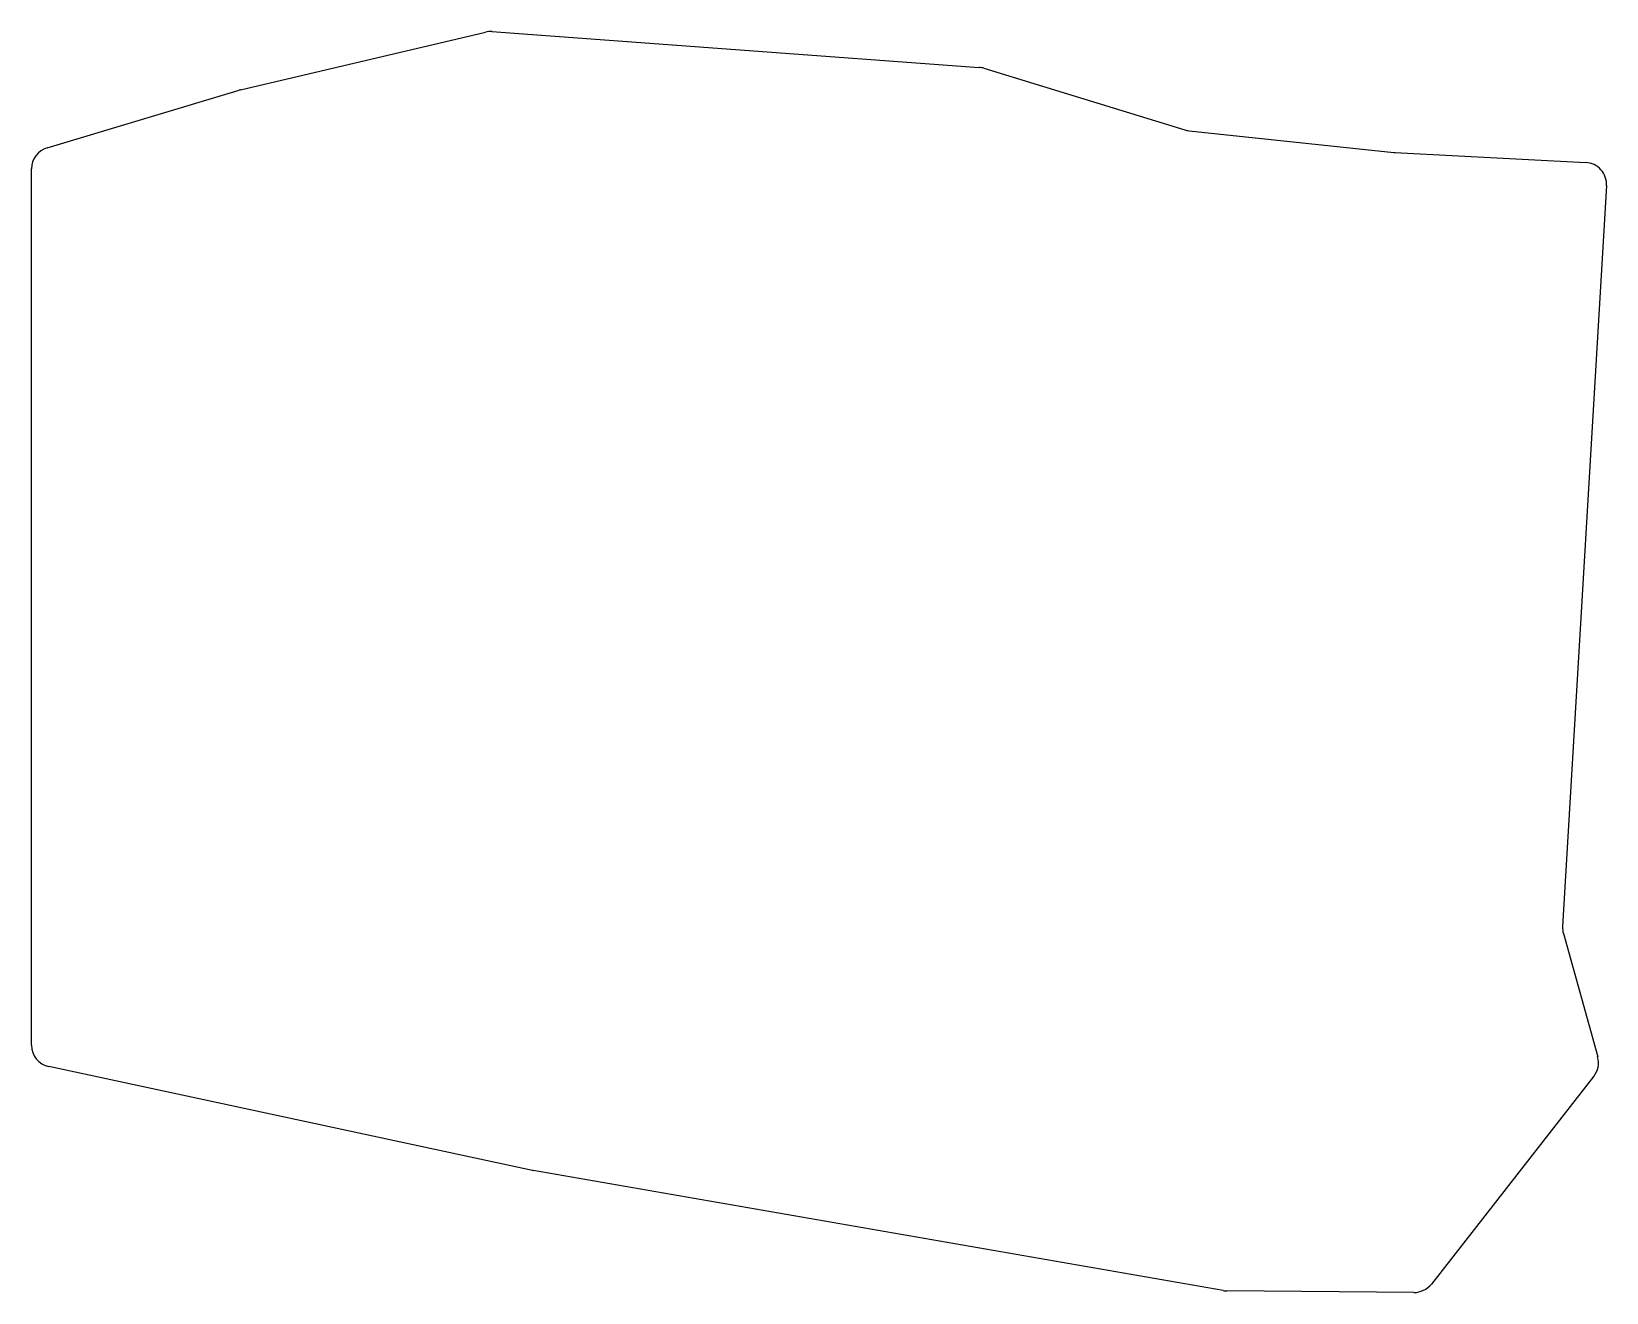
# Model space of a CAD drawing. Header units: millimetres. Extents: x -13 to 131, y -34 to 81.
import ezdxf

# ---------------------------------------------------------------- set-up
doc = ezdxf.new("R2010")
doc.units = ezdxf.units.MM

msp = doc.modelspace()

# ---------------------------------------------------------------- linework, layer by layer
for p, q in [((6.03, 75.75), (28.36, 81.02)), ((28.96, 81.07), (73.37, 77.8)), ((73.81, 77.71), (92.14, 72.09)), ((-11.6, 70.45), (5.92, 75.72)), ((92.51, 72.01), (111.19, 70.04)), ((111.29, 70.03), (128.68, 69.12)), ((-13.03, -11.41), (-13.03, 68.54)), ((130.57, 67.01), (126.57, -0.58)), ((126.64, -1.23), (129.77, -12.48)), ((32.64, -22.83), (-11.44, -13.36)), ((129.42, -14.25), (114.61, -33.2)), ((95.63, -33.8), (32.72, -22.84)), ((113.01, -33.97), (95.95, -33.83))]:
    msp.add_line(p, q)
for centre, start, end in [((28.82, 79.07), 85.7888, 103.2671), ((73.22, 75.8), 72.9283, 85.7888), ((6.49, 73.81), 103.2671, 106.7407), ((92.72, 74), 252.9283, 263.9872), ((-11.03, 68.54), 106.7407, 180), ((111.4, 72.03), 263.9872, 267), ((128.58, 67.12), 356.6115, 87), ((128.57, -0.7), 176.6115, 195.5398), ((-11.03, -11.41), 180, 257.8825), ((127.84, -13.02), 322, 15.5398), ((33.06, -20.87), 257.8825, 260.118), ((95.97, -31.83), 260.118, 269.5314), ((113.03, -31.97), 269.5314, 322)]:
    msp.add_arc(centre, 2, start, end)

doc.saveas('drawing.dxf')
